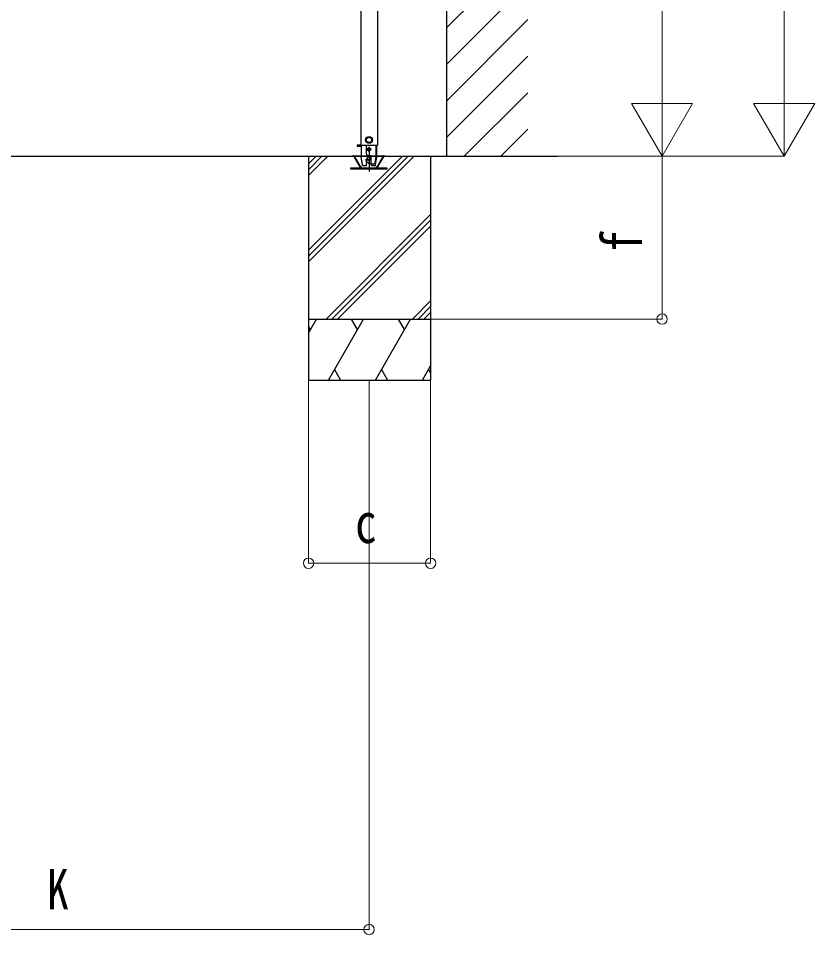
# Model space of a CAD drawing. Units: millimetres, scale not verified. Extents: x -12615 to 12615, y -8910 to 8910.
# Drawn here: x -1213 to 743, y -6488 to -4236 of the extents above; entities that cross this region are included whole.
import ezdxf
from ezdxf.enums import TextEntityAlignment as Align

# ---------------------------------------------------------------- set-up
doc = ezdxf.new("R2010")
doc.units = ezdxf.units.MM
doc.header["$LTSCALE"] = 50
for name, color, linetype in [('0-3_YKK_12', 2, 'Continuous'), ('0-4_YKK_13', 4, 'Continuous'), ('0-5_YKK_A1', 4, 'Continuous')]:
    doc.layers.add(name, color=color, linetype=linetype)
doc.layers.add('0-6_YKK_D', color=6, linetype='Continuous', lineweight=18)
doc.styles.add('ＭＳ ゴシック', font='')
doc.styles.get('ＭＳ ゴシック').set_extended_font_data('MS Gothic')

msp = doc.modelspace()

# ---------------------------------------------------------------- linework, layer by layer
at = {"layer": '0-3_YKK_12'}
for p, q in [((-371.9, -4547.71), (-330.9, -4547.71)), ((-351.4, -4553.32), (-351.4, -4612.34))]:
    msp.add_line(p, q, dxfattribs=at)
at = {"layer": '0-4_YKK_13'}
for p, q in [((-370.59, -4548), (-380.49, -4548)), ((-380.49, -4548.01), (-380.49, -4550.01)), ((-380.49, -4548.01), (-370.59, -4548.01)), ((-370.59, -4547.71), (-370.59, -4572.31)), ((-358.49, -4548), (-358.49, -4567.8)), ((-357.99, -4538.46), (-357.99, -4530.95)), ((-332.39, -4575.65), (-332.39, -4547.71)), ((-370.59, -4550.01), (-380.49, -4550.01)), ((-345.89, -4557.77), (-357.89, -4557.77)), ((-351.89, -4551.77), (-351.89, -4563.77)), ((-392, -4574), (-312, -4574)), ((-392, -4575), (-392, -4574)), ((-392, -4575), (-312, -4575)), ((-373.31, -4601), (-388.03, -4575.5)), ((-372.44, -4600.5), (-387.16, -4575)), ((-370.59, -4572.31), (-370.59, -4576.79)), ((-367.29, -4595.51), (-370.59, -4576.79)), ((-357.49, -4595.51), (-355.97, -4579.58)), ((-352.64, -4585.51), (-351.32, -4584.32)), ((-352.56, -4584.79), (-352.04, -4584.33)), ((-352.41, -4585.94), (-350.92, -4584.6)), ((-351.99, -4586.21), (-350.7, -4585.04)), ((-351.22, -4586.15), (-350.84, -4585.81)), ((-344.67, -4593.51), (-339.06, -4593.51)), ((-335.69, -4595.51), (-332.39, -4576.79)), ((-332.39, -4576.79), (-332.39, -4575.65)), ((-316.83, -4575), (-331.55, -4600.5)), ((-315.96, -4575.5), (-330.69, -4601)), ((-312, -4574), (-312, -4575)), ((-368.11, -4603), (-335.88, -4603)), ((-367.29, -4597.51), (-367.29, -4595.51)), ((-367.29, -4597.51), (-357.49, -4597.51)), ((-357.49, -4597.51), (-357.49, -4595.51)), ((-345.49, -4597.51), (-335.69, -4597.51)), ((-335.69, -4597.51), (-335.69, -4595.51))]:
    msp.add_line(p, q, dxfattribs=at)
for points in [[(-380.49, -4548), (-380.49, -4550), (-370.59, -4550)], [(-357.99, -4530.95), (-351.49, -4527.2), (-344.99, -4530.95), (-344.99, -4538.46), (-351.49, -4542.21), (-357.99, -4538.46)], [(-334.49, -4548), (-334.49, -4574.71), (-337.58, -4592.27)], [(-353.49, -4572.8), (-346.99, -4572.8), (-346.99, -4583)], [(-345.49, -4597.51), (-345.49, -4595.51), (-347.01, -4579.58)]]:
    msp.add_lwpolyline(points, dxfattribs=at)
msp.add_lwpolyline([(-307.25, -4606), (-307.25, -4604), (-397.25, -4604), (-397.25, -4606)], close=True, dxfattribs=at)
for centre, radius in [((-351.49, -4534.71), 8.4), ((-351.49, -4534.71), 7.7), ((-351.49, -4534.71), 6.5), ((-351.89, -4558.31), 4), ((-351.4, -4580.02), 4.25), ((-351.4, -4580.02), 4), ((-351.67, -4585.26), 1)]:
    msp.add_circle(centre, radius, dxfattribs=at)
for centre, radius, start, end in [((-353.49, -4567.8), 5, 179.99922, 270), ((-388.89, -4576), 2, 30, 90), ((-388.89, -4576), 1, 30, 90), ((-358.89, -4584.38), 1, 74.974, 210.49242), ((-344.67, -4576.01), 17.5, 210.49242, 213.98951), ((-344.67, -4576.01), 17.5, 213.98951, 255.8328), ((-351.89, -4558.3), 26, 254.75645, 276.42471), ((-351.49, -4580.01), 4.5, 5.45262, 174.54738), ((-351.89, -4558.3), 26, 276.42471, 278.97452), ((-344.67, -4576.01), 17.5, 255.8328, 266.69433), ((-347.99, -4583), 1, 278.97452, 360), ((-344.67, -4576.01), 17.5, 266.69433, 270.00248), ((-339.06, -4592.01), 1.5, 269.99999, 350), ((-315.1, -4576), 2, 90, 150), ((-315.1, -4576), 1, 90, 150), ((-368.11, -4598), 6, 210, 270), ((-368.11, -4598), 5, 210, 270), ((-335.88, -4598), 5, 270, 330), ((-335.88, -4598), 6, 270, 330)]:
    msp.add_arc(centre, radius, start, end, dxfattribs=at)
at = {"layer": '0-5_YKK_A1'}
for p, q in [((-161.41, -1444.77), (-161.41, -4575)), ((-371.9, -3580.22), (-371.9, -4547.71)), ((-330.9, -3580.22), (-330.9, -4547.71)), ((-161.41, -4259.71), (38.59, -4059.71)), ((-161.41, -4349.51), (38.59, -4149.51)), ((-161.41, -4439.31), (38.59, -4239.31)), ((-161.41, -4529.11), (38.59, -4329.11)), ((-117.49, -4575), (38.59, -4418.92)), ((-27.69, -4575), (38.59, -4508.72)), ((-2548.58, -4575), (111.34, -4575)), ((-500.15, -4575), (-500.15, -5125)), ((-500.15, -4805.96), (-269.19, -4575)), ((-500.15, -4820.1), (-255.05, -4575)), ((-500.15, -4834.24), (-240.91, -4575)), ((-500.15, -4622.11), (-453.04, -4575)), ((-500.15, -4607.97), (-467.18, -4575)), ((-500.15, -4593.83), (-481.33, -4575)), ((-200.15, -4575), (-200.15, -5125)), ((-457.06, -4975), (-200.15, -4718.09)), ((-442.92, -4975), (-200.15, -4732.23)), ((-428.78, -4975), (-200.15, -4746.38)), ((-244.93, -4975), (-200.15, -4930.22)), ((-230.79, -4975), (-200.15, -4944.36)), ((-500.15, -4975), (-200.15, -4975)), ((-500.15, -5009.38), (-480.31, -4975)), ((-451.44, -5125), (-364.84, -4975)), ((-379.84, -5000.98), (-394.84, -4975)), ((-335.97, -5125), (-249.37, -4975)), ((-264.37, -5000.98), (-279.37, -4975)), ((-216.65, -4975), (-200.15, -4958.51)), ((-495.31, -5000.98), (-500.15, -4992.59)), ((-436.44, -5099.02), (-421.44, -5125)), ((-320.97, -5099.02), (-305.97, -5125)), ((-220.5, -5125), (-200.15, -5089.76)), ((-205.5, -5099.02), (-200.15, -5108.27)), ((-500.15, -5125), (-200.15, -5125))]:
    msp.add_line(p, q, dxfattribs=at)
at = {"layer": '0-6_YKK_D', "color": 1}
for p, q in [((668.48, -1928.59), (668.48, -4425)), ((368.48, -4425), (368.48, -2122.47)), ((368.48, -4575), (368.48, -4315.19)), ((668.48, -4575), (668.48, -4315.19)), ((368.48, -4575), (293.48, -4445.1)), ((443.48, -4445.1), (293.48, -4445.1)), ((368.48, -4575), (443.48, -4445.1)), ((668.48, -4575), (593.48, -4445.1)), ((743.48, -4445.1), (593.48, -4445.1)), ((668.48, -4575), (743.48, -4445.1)), ((69.48, -4575), (369.48, -4575)), ((112.34, -4575), (669.48, -4575))]:
    msp.add_line(p, q, dxfattribs=at)
at = {"layer": '0-6_YKK_D'}
for p, q in [((343.11, -4575), (369.48, -4575)), ((368.48, -4575), (368.48, -4975)), ((-199.15, -4975), (369.48, -4975)), ((-500.15, -5126), (-500.15, -5576)), ((-351.4, -5126), (-351.4, -6476)), ((-200.15, -5126), (-200.15, -5576)), ((-500.15, -5575), (-200.15, -5575)), ((-1863.41, -6475), (-351.4, -6475))]:
    msp.add_line(p, q, dxfattribs=at)
for centre in [(368.48, -4975), (-500.15, -5575), (-200.15, -5575), (-351.4, -6475)]:
    msp.add_circle(centre, 12.75, dxfattribs=at)

# ---------------------------------------------------------------- texts
at = {"layer": '0-6_YKK_D', "style": 'ＭＳ ゴシック', "width": 0.8}
msp.add_text('f', height=98.97, rotation=90, dxfattribs=at).set_placement((348.48, -4811), align=Align.BOTTOM_LEFT)
for s, p in [('c', (-386.15, -5555)), ('K', (-1143.4, -6455))]:
    msp.add_text(s, height=98.97, dxfattribs=at).set_placement(p, align=Align.BOTTOM_LEFT)

doc.saveas('drawing.dxf')
